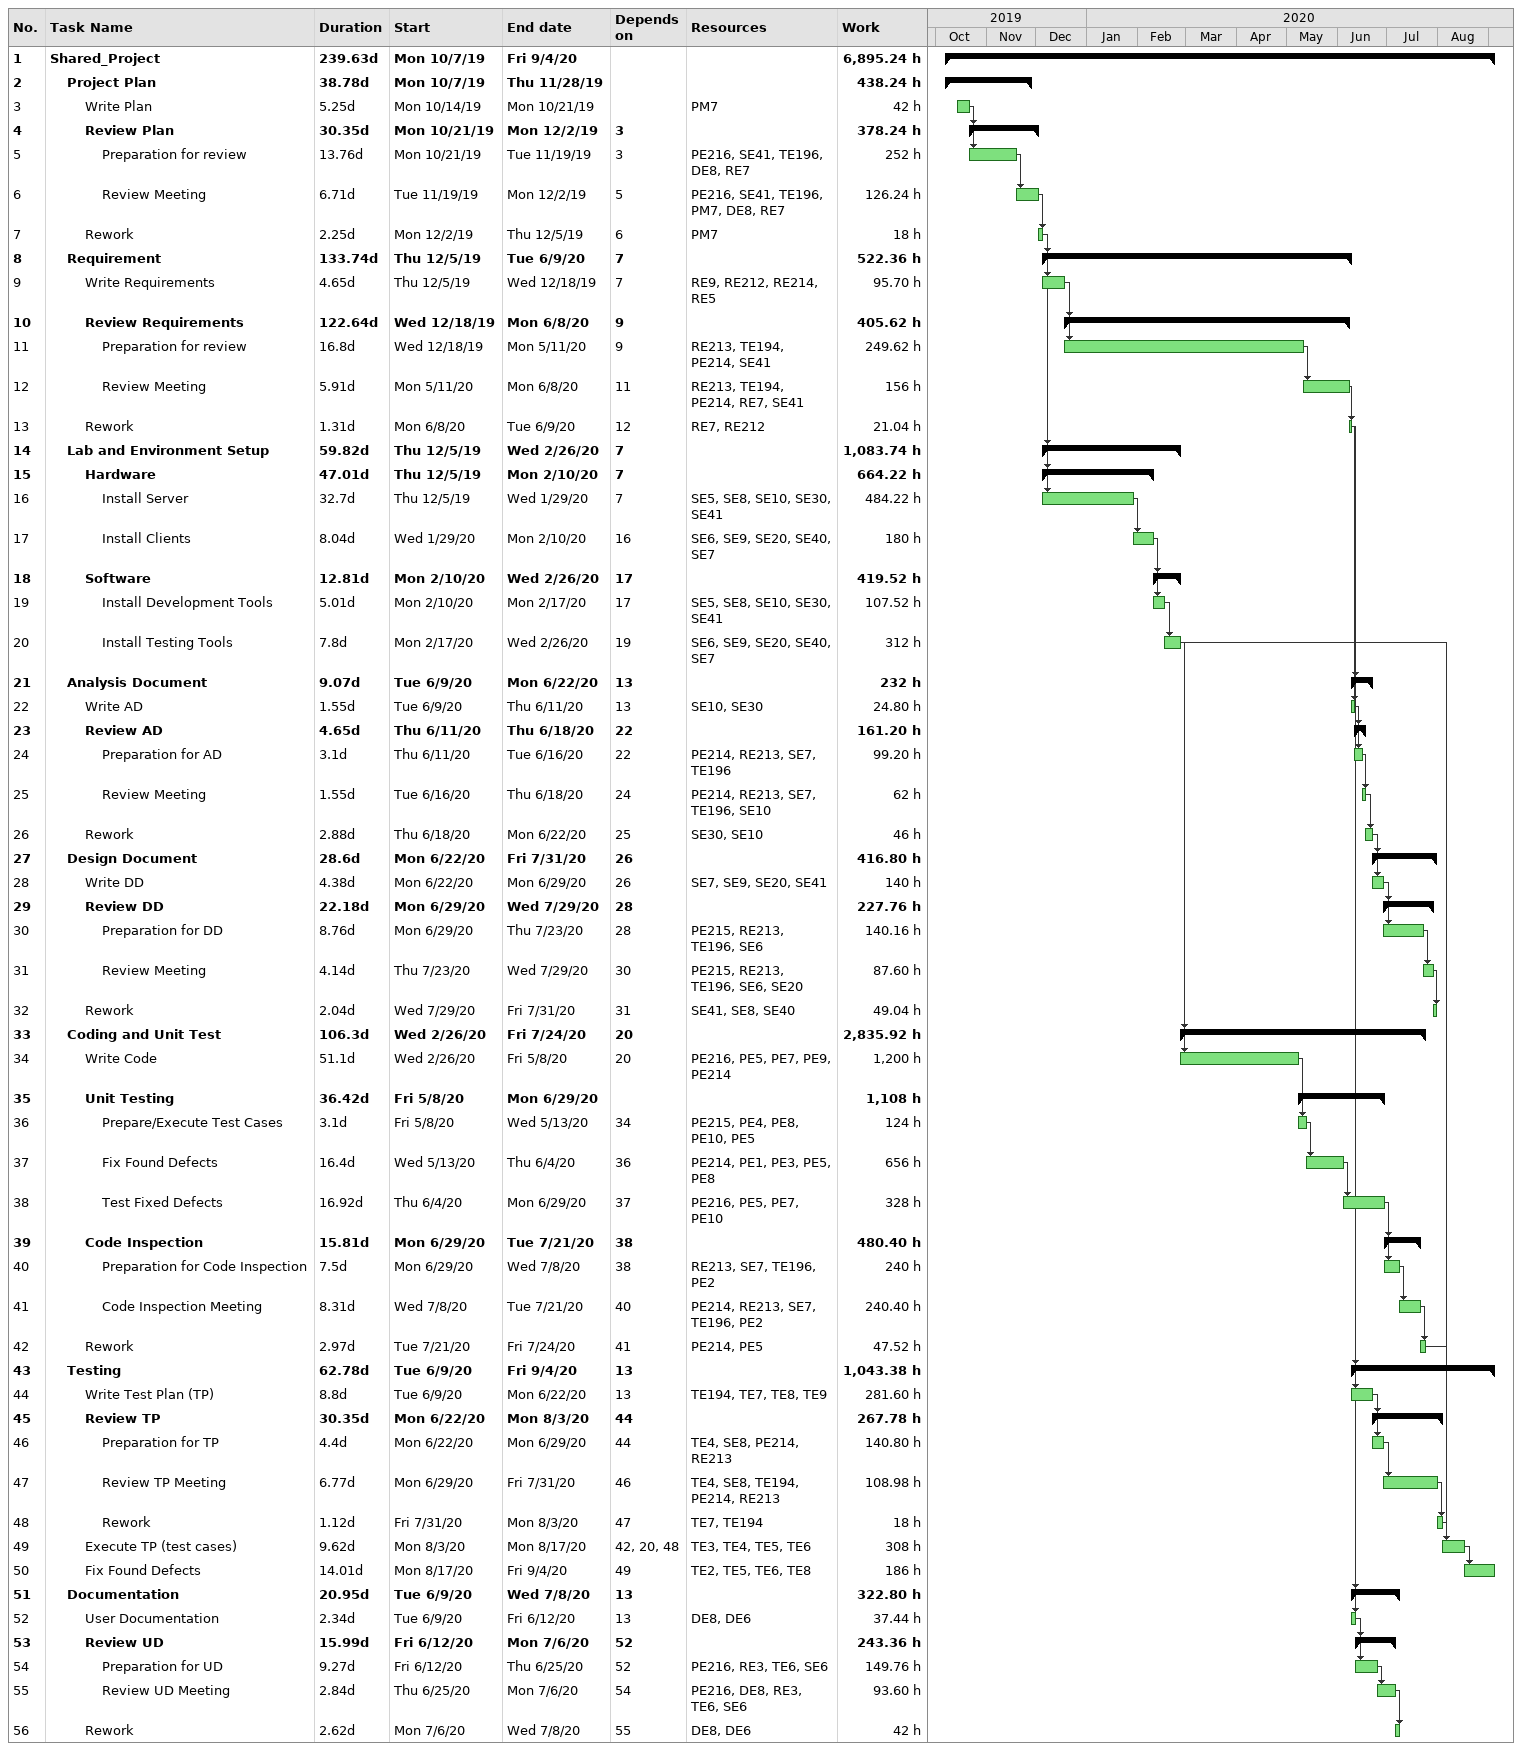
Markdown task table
| ID | Level | Task | Duration | Start | Finish | Predecessors | Resources | Work (h) |
|---|---|---|---|---|---|---|---|---|
| 1 | 1 | **Shared_Project** | 239.63d | 2019-10-07 | 2020-09-04 |  |  | 6895.24 |
| 2 | 2 | **Project Plan** | 38.78d | 2019-10-07 | 2019-11-28 |  |  | 438.24 |
| 3 | 3 | Write Plan | 5.25d | 2019-10-14 | 2019-10-21 |  | PM7 | 42 |
| 4 | 3 | **Review Plan** | 30.35d | 2019-10-21 | 2019-12-02 | 3 |  | 378.24 |
| 5 | 4 | Preparation for review | 13.76d | 2019-10-21 | 2019-11-19 | 3 | PE216, SE41, TE196, DE8, RE7 | 252 |
| 6 | 4 | Review Meeting | 6.71d | 2019-11-19 | 2019-12-02 | 5 | PE216, SE41, TE196, PM7, DE8, RE7 | 126.24 |
| 7 | 3 | Rework | 2.25d | 2019-12-02 | 2019-12-05 | 6 | PM7 | 18 |
| 8 | 2 | **Requirement** | 133.74d | 2019-12-05 | 2020-06-09 | 7 |  | 522.36 |
| 9 | 3 | Write Requirements | 4.65d | 2019-12-05 | 2019-12-18 | 7 | RE9, RE212, RE214, RE5 | 95.70 |
| 10 | 3 | **Review Requirements** | 122.64d | 2019-12-18 | 2020-06-08 | 9 |  | 405.62 |
| 11 | 4 | Preparation for review | 16.8d | 2019-12-18 | 2020-05-11 | 9 | RE213, TE194, PE214, SE41 | 249.62 |
| 12 | 4 | Review Meeting | 5.91d | 2020-05-11 | 2020-06-08 | 11 | RE213, TE194, PE214, RE7, SE41 | 156 |
| 13 | 3 | Rework | 1.31d | 2020-06-08 | 2020-06-09 | 12 | RE7, RE212 | 21.04 |
| 14 | 2 | **Lab and Environment Setup** | 59.82d | 2019-12-05 | 2020-02-26 | 7 |  | 1083.74 |
| 15 | 3 | **Hardware** | 47.01d | 2019-12-05 | 2020-02-10 | 7 |  | 664.22 |
| 16 | 4 | Install Server | 32.7d | 2019-12-05 | 2020-01-29 | 7 | SE5, SE8, SE10, SE30, SE41 | 484.22 |
| 17 | 4 | Install Clients | 8.04d | 2020-01-29 | 2020-02-10 | 16 | SE6, SE9, SE20, SE40, SE7 | 180 |
| 18 | 3 | **Software** | 12.81d | 2020-02-10 | 2020-02-26 | 17 |  | 419.52 |
| 19 | 4 | Install Development Tools | 5.01d | 2020-02-10 | 2020-02-17 | 17 | SE5, SE8, SE10, SE30, SE41 | 107.52 |
| 20 | 4 | Install Testing Tools | 7.8d | 2020-02-17 | 2020-02-26 | 19 | SE6, SE9, SE20, SE40, SE7 | 312 |
| 21 | 2 | **Analysis Document** | 9.07d | 2020-06-09 | 2020-06-22 | 13 |  | 232 |
| 22 | 3 | Write AD | 1.55d | 2020-06-09 | 2020-06-11 | 13 | SE10, SE30 | 24.80 |
| 23 | 3 | **Review AD** | 4.65d | 2020-06-11 | 2020-06-18 | 22 |  | 161.20 |
| 24 | 4 | Preparation for AD | 3.1d | 2020-06-11 | 2020-06-16 | 22 | PE214, RE213, SE7, TE196 | 99.20 |
| 25 | 4 | Review Meeting | 1.55d | 2020-06-16 | 2020-06-18 | 24 | PE214, RE213, SE7, TE196, SE10 | 62 |
| 26 | 3 | Rework | 2.88d | 2020-06-18 | 2020-06-22 | 25 | SE30, SE10 | 46 |
| 27 | 2 | **Design Document** | 28.6d | 2020-06-22 | 2020-07-31 | 26 |  | 416.80 |
| 28 | 3 | Write DD | 4.38d | 2020-06-22 | 2020-06-29 | 26 | SE7, SE9, SE20, SE41 | 140 |
| 29 | 3 | **Review DD** | 22.18d | 2020-06-29 | 2020-07-29 | 28 |  | 227.76 |
| 30 | 4 | Preparation for DD | 8.76d | 2020-06-29 | 2020-07-23 | 28 | PE215, RE213, TE196, SE6 | 140.16 |
| 31 | 4 | Review Meeting | 4.14d | 2020-07-23 | 2020-07-29 | 30 | PE215, RE213, TE196, SE6, SE20 | 87.60 |
| 32 | 3 | Rework | 2.04d | 2020-07-29 | 2020-07-31 | 31 | SE41, SE8, SE40 | 49.04 |
| 33 | 2 | **Coding and Unit Test** | 106.3d | 2020-02-26 | 2020-07-24 | 20 |  | 2835.92 |
| 34 | 3 | Write Code | 51.1d | 2020-02-26 | 2020-05-08 | 20 | PE216, PE5, PE7, PE9, PE214 | 1200 |
| 35 | 3 | **Unit Testing** | 36.42d | 2020-05-08 | 2020-06-29 |  |  | 1108 |
| 36 | 4 | Prepare/Execute Test Cases | 3.1d | 2020-05-08 | 2020-05-13 | 34 | PE215, PE4, PE8, PE10, PE5 | 124 |
| 37 | 4 | Fix Found Defects | 16.4d | 2020-05-13 | 2020-06-04 | 36 | PE214, PE1, PE3, PE5, PE8 | 656 |
| 38 | 4 | Test Fixed Defects | 16.92d | 2020-06-04 | 2020-06-29 | 37 | PE216, PE5, PE7, PE10 | 328 |
| 39 | 3 | **Code Inspection** | 15.81d | 2020-06-29 | 2020-07-21 | 38 |  | 480.40 |
| 40 | 4 | Preparation for Code Inspection | 7.5d | 2020-06-29 | 2020-07-08 | 38 | RE213, SE7, TE196, PE2 | 240 |
| 41 | 4 | Code Inspection Meeting | 8.31d | 2020-07-08 | 2020-07-21 | 40 | PE214, RE213, SE7, TE196, PE2 | 240.40 |
| 42 | 3 | Rework | 2.97d | 2020-07-21 | 2020-07-24 | 41 | PE214, PE5 | 47.52 |
| 43 | 2 | **Testing** | 62.78d | 2020-06-09 | 2020-09-04 | 13 |  | 1043.38 |
| 44 | 3 | Write Test Plan (TP) | 8.8d | 2020-06-09 | 2020-06-22 | 13 | TE194, TE7, TE8, TE9 | 281.60 |
| 45 | 3 | **Review TP** | 30.35d | 2020-06-22 | 2020-08-03 | 44 |  | 267.78 |
| 46 | 4 | Preparation for TP | 4.4d | 2020-06-22 | 2020-06-29 | 44 | TE4, SE8, PE214, RE213 | 140.80 |
| 47 | 4 | Review TP Meeting | 6.77d | 2020-06-29 | 2020-07-31 | 46 | TE4, SE8, TE194, PE214, RE213 | 108.98 |
| 48 | 4 | Rework | 1.12d | 2020-07-31 | 2020-08-03 | 47 | TE7, TE194 | 18 |
| 49 | 3 | Execute TP (test cases) | 9.62d | 2020-08-03 | 2020-08-17 | 42, 20, 48 | TE3, TE4, TE5, TE6 | 308 |
| 50 | 3 | Fix Found Defects | 14.01d | 2020-08-17 | 2020-09-04 | 49 | TE2, TE5, TE6, TE8 | 186 |
| 51 | 2 | **Documentation** | 20.95d | 2020-06-09 | 2020-07-08 | 13 |  | 322.80 |
| 52 | 3 | User Documentation | 2.34d | 2020-06-09 | 2020-06-12 | 13 | DE8, DE6 | 37.44 |
| 53 | 3 | **Review UD** | 15.99d | 2020-06-12 | 2020-07-06 | 52 |  | 243.36 |
| 54 | 4 | Preparation for UD | 9.27d | 2020-06-12 | 2020-06-25 | 52 | PE216, RE3, TE6, SE6 | 149.76 |
| 55 | 4 | Review UD Meeting | 2.84d | 2020-06-25 | 2020-07-06 | 54 | PE216, DE8, RE3, TE6, SE6 | 93.60 |
| 56 | 3 | Rework | 2.62d | 2020-07-06 | 2020-07-08 | 55 | DE8, DE6 | 42 |
